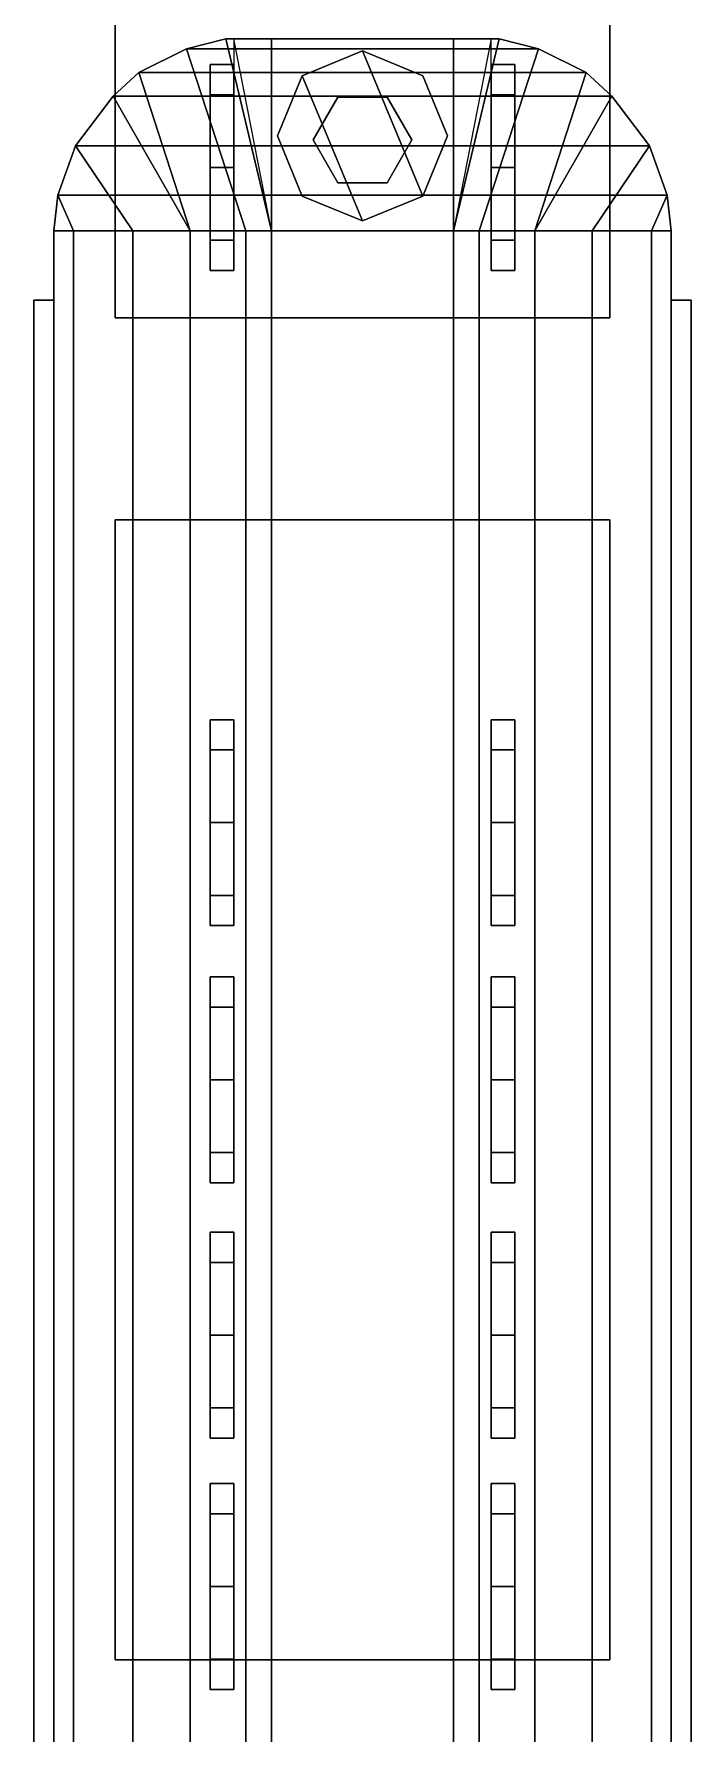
# Model space of a CAD drawing. Header units: millimetres. Extents: x -1.7 to 3, y -11 to 24.1.
# Drawn here: x -1.66 to 1.66, y -2.78 to 5.8 of the extents above; entities that cross this region are included whole.
import ezdxf

# ---------------------------------------------------------------- set-up
doc = ezdxf.new("R2010")
doc.units = ezdxf.units.MM
doc.layers.add('wagon', color=6, linetype='Continuous')
doc.layers.add('wheels', color=2, linetype='Continuous')

msp = doc.modelspace()

# ---------------------------------------------------------------- linework, layer by layer
for points in [[(-0.89, 5.729999999999997, 1.29), (-0.6900000000000001, 5.779999999999998, 1.29), (0.69, 5.779999999999998, 1.290000000000001), (0.8900000000000001, 5.729999999999997, 1.290000000000001)], [(-0.89, 5.729999999999997, 3.42), (-0.6900000000000001, 5.779999999999998, 3.42), (-0.6900000000000001, 5.779999999999998, 1.29), (-0.89, 5.729999999999997, 1.29)], [(-0.5900000000000011, 4.81, 3.99), (-0.4600000000000002, 4.81, 4.06), (-0.6900000000000001, 5.779999999999998, 3.42), (-0.89, 5.729999999999997, 3.42)], [(0.69, 5.779999999999998, 1.290000000000001), (-0.6900000000000001, 5.779999999999998, 1.29), (-0.6900000000000001, 5.779999999999998, 3.42), (0.69, 5.779999999999998, 3.42)], [(-0.4600000000000037, 4.81, 4.059999999999999), (-0.46, 4.81, 4.060000000000001), (-0.65, 5.779999999999998, 3.42), (-0.6900000000000001, 5.779999999999998, 3.42)], [(-0.65, 5.78, 3.42), (-0.65, 4.81, 3.42), (-0.46, 4.81, 4.06), (-0.46, 5.78, 4.06)], [(0.46, 5.78, 4.06), (0.65, 5.78, 3.42), (-0.65, 5.78, 3.42), (-0.46, 5.78, 4.06)], [(-0.46, 5.78, 4.06), (-0.46, 4.81, 4.06), (0.46, 4.81, 4.06), (0.46, 5.78, 4.06)], [(0.46, 4.81, 4.06), (0.65, 4.81, 3.42), (0.65, 5.78, 3.42), (0.46, 5.78, 4.06)], [(0.8900000000000001, 5.729999999999997, 3.42), (0.69, 5.779999999999998, 3.42), (0.46, 4.810000000000001, 4.06), (0.59, 4.810000000000001, 3.99)], [(0.6899999999999998, 5.779999999999998, 3.42), (0.6499999999999998, 5.779999999999998, 3.42), (0.4599999999999984, 4.81, 4.060000000000001), (0.4599999999999996, 4.81, 4.060000000000001)], [(0.8900000000000001, 5.729999999999997, 1.290000000000001), (0.69, 5.779999999999998, 1.290000000000001), (0.69, 5.779999999999998, 3.42), (0.8900000000000001, 5.729999999999997, 3.42)], [(-1.13, 5.609999999999999, 1.29), (-0.89, 5.729999999999997, 1.29), (0.8900000000000001, 5.729999999999997, 1.290000000000001), (1.13, 5.609999999999999, 1.290000000000001)], [(-1.13, 5.609999999999999, 3.42), (-0.89, 5.729999999999997, 3.42), (-0.89, 5.729999999999997, 1.29), (-1.13, 5.609999999999999, 1.29)], [(-0.8700000000000003, 4.81, 3.899999999999999), (-0.5900000000000012, 4.81, 3.99), (-0.89, 5.729999999999997, 3.42), (-1.13, 5.609999999999999, 3.42)], [(2.632903660718111e-17, 5.72, 4.06), (-0.3040559159102154, 5.594055915910215, 4.06), (-0.3040559159102154, 5.594055915910215, 4.14), (2.632903660718111e-17, 5.72, 4.14)], [(-0.3040559159102154, 5.594055915910215, 4.14), (-8.326672684688674e-17, 4.86, 4.14), (0.3040559159102154, 4.985944084089785, 4.14), (0, 5.72, 4.14)], [(0.3040559159102154, 5.594055915910215, 4.06), (2.632903660718111e-17, 5.72, 4.06), (2.632903660718111e-17, 5.72, 4.14), (0.3040559159102154, 5.594055915910215, 4.14)], [(0, 5.72, 4.14), (0.3040559159102153, 4.985944084089785, 4.14), (0.43, 5.29, 4.14), (0.3040559159102154, 5.594055915910215, 4.14)], [(1.13, 5.609999999999999, 3.42), (0.8900000000000001, 5.729999999999997, 3.42), (0.5900000000000016, 4.810000000000003, 3.989999999999999), (0.87, 4.810000000000001, 3.899999999999999)], [(1.13, 5.609999999999999, 1.290000000000001), (0.8900000000000001, 5.729999999999997, 1.290000000000001), (0.8900000000000001, 5.729999999999997, 3.42), (1.13, 5.609999999999999, 3.42)], [(-1.26, 5.489999999999998, 1.29), (-1.13, 5.609999999999999, 1.29), (1.13, 5.609999999999999, 1.290000000000001), (1.26, 5.489999999999998, 1.290000000000001)], [(-1.26, 5.489999999999998, 3.42), (-1.13, 5.609999999999999, 3.42), (-1.13, 5.609999999999999, 1.29), (-1.26, 5.489999999999998, 1.29)], [(-0.8700000000000003, 4.810000000000001, 3.899999999999999), (-0.8700000000000003, 4.81, 3.899999999999999), (-1.13, 5.609999999999999, 3.42), (-1.26, 5.489999999999998, 3.42)], [(-0.3040559159102154, 5.594055915910215, 4.06), (-0.43, 5.29, 4.06), (-0.43, 5.29, 4.14), (-0.3040559159102154, 5.594055915910215, 4.14)], [(-0.43, 5.29, 4.14), (-0.3040559159102155, 4.985944084089785, 4.14), (-5.551115123125783e-17, 4.86, 4.14), (-0.3040559159102154, 5.594055915910215, 4.14)], [(0.43, 5.29, 4.06), (0.3040559159102154, 5.594055915910215, 4.06), (0.3040559159102154, 5.594055915910215, 4.14), (0.43, 5.29, 4.14)], [(1.26, 5.489999999999998, 3.42), (1.13, 5.609999999999999, 3.42), (0.8699999999999997, 4.81, 3.899999999999999)], [(1.26, 5.489999999999998, 1.290000000000001), (1.13, 5.609999999999999, 1.290000000000001), (1.13, 5.609999999999999, 3.42), (1.26, 5.489999999999998, 3.42)], [(-1.45, 5.239999999999998, 1.29), (-1.26, 5.489999999999998, 1.29), (1.26, 5.489999999999998, 1.290000000000001), (1.45, 5.239999999999998, 1.290000000000001)], [(-1.45, 5.239999999999998, 3.42), (-1.26, 5.489999999999998, 3.42), (-1.26, 5.489999999999998, 1.29), (-1.45, 5.239999999999998, 1.29)], [(-1.16, 4.81, 3.76), (-0.8699999999999998, 4.81, 3.9), (-1.26, 5.489999999999998, 3.42), (-1.45, 5.239999999999998, 3.42)], [(-0.1249999999999999, 5.48650635094611, 1.21), (-0.25, 5.27, 1.21), (-0.25, 5.27, 1.29), (-0.1249999999999999, 5.48650635094611, 1.29)], [(0.125, 5.48650635094611, 1.21), (-0.1249999999999999, 5.48650635094611, 1.21), (-0.1249999999999999, 5.48650635094611, 1.29), (0.125, 5.48650635094611, 1.29)], [(0.25, 5.27, 1.21), (0.125, 5.48650635094611, 1.21), (0.125, 5.48650635094611, 1.29), (0.25, 5.27, 1.29)], [(1.45, 5.239999999999998, 3.42), (1.26, 5.489999999999998, 3.42), (0.8699999999999984, 4.809999999999997, 3.900000000000002), (1.16, 4.81, 3.76)], [(1.45, 5.239999999999998, 1.290000000000001), (1.26, 5.489999999999998, 1.290000000000001), (1.26, 5.489999999999998, 3.42), (1.45, 5.239999999999998, 3.42)], [(-1.54, 4.989999999999999, 1.29), (-1.45, 5.239999999999998, 1.29), (1.45, 5.239999999999998, 1.290000000000001), (1.54, 4.989999999999999, 1.290000000000001)], [(-1.54, 4.989999999999999, 3.42), (-1.45, 5.239999999999998, 3.42), (-1.45, 5.239999999999998, 1.29), (-1.54, 4.989999999999999, 1.29)], [(-1.46, 4.810000000000001, 3.56), (-1.16, 4.81, 3.76), (-1.45, 5.239999999999998, 3.42), (-1.54, 4.989999999999999, 3.42)], [(-0.43, 5.29, 4.06), (-0.3040559159102155, 4.985944084089785, 4.06), (-0.3040559159102155, 4.985944084089785, 4.14), (-0.43, 5.29, 4.14)], [(-0.25, 5.27, 1.21), (-0.1250000000000001, 5.053493649053891, 1.21), (-0.1250000000000001, 5.053493649053891, 1.29), (-0.25, 5.27, 1.29)], [(0.1249999999999998, 5.053493649053891, 1.21), (0.25, 5.27, 1.21), (0.25, 5.27, 1.29), (0.1249999999999998, 5.053493649053891, 1.29)], [(0.3040559159102154, 4.985944084089785, 4.06), (0.43, 5.29, 4.06), (0.43, 5.29, 4.14), (0.3040559159102154, 4.985944084089785, 4.14)], [(1.54, 4.989999999999999, 3.42), (1.45, 5.239999999999998, 3.42), (1.159999999999999, 4.809999999999997, 3.760000000000002), (1.46, 4.81, 3.56)], [(1.54, 4.989999999999999, 1.290000000000001), (1.45, 5.239999999999998, 1.290000000000001), (1.45, 5.239999999999998, 3.42), (1.54, 4.989999999999999, 3.42)], [(-1.56, 4.809999999999997, 3.42), (-1.54, 4.989999999999999, 3.42), (-1.54, 4.989999999999999, 1.29), (-1.56, 4.809999999999997, 1.05)], [(-1.46, 4.81, 3.56), (-1.46, 4.81, 3.56), (-1.54, 4.989999999999999, 3.42), (-1.560000000000001, 4.80999999999999, 3.419999999999986)], [(-1.56, 4.809999999999997, 1.05), (-1.54, 4.989999999999999, 1.290000000000001), (-1.54, 4.989999999999999, 1.290000000000001), (-1.56, 4.809999999999997, 1.290000000000001)], [(-1.56, 4.81, 1.290000000000001), (-1.54, 4.99, 1.290000000000001), (1.54, 4.99, 1.290000000000001), (1.56, 4.809999999999997, 1.290000000000001)], [(-0.3040559159102155, 4.985944084089785, 4.06), (-7.898710982154334e-17, 4.86, 4.06), (-7.898710982154334e-17, 4.86, 4.14), (-0.3040559159102155, 4.985944084089785, 4.14)], [(-0.1250000000000001, 5.053493649053891, 1.21), (0.1249999999999998, 5.053493649053891, 1.21), (0.1249999999999998, 5.053493649053891, 1.29), (-0.1250000000000001, 5.053493649053891, 1.29)], [(-7.898710982154334e-17, 4.86, 4.06), (0.3040559159102154, 4.985944084089785, 4.06), (0.3040559159102154, 4.985944084089785, 4.14), (-7.898710982154334e-17, 4.86, 4.14)], [(1.56, 4.809999999999997, 3.42), (1.54, 4.989999999999999, 3.42), (1.46, 4.810000000000001, 3.56), (1.46, 4.81, 3.56)], [(1.56, 4.809999999999997, 1.05), (1.54, 4.989999999999999, 1.290000000000001), (1.54, 4.989999999999999, 3.42), (1.56, 4.809999999999997, 3.42)], [(1.56, 4.809999999999997, 1.290000000000001), (1.54, 4.989999999999999, 1.29), (1.54, 4.989999999999999, 1.29), (1.56, 4.809999999999997, 1.05)], [(-1.46, 4.81, 3.56), (-1.56, 4.81, 3.42), (-1.56, -4.81, 3.42), (-1.46, -4.81, 3.56)], [(-1.56, 4.460000000000001, 3.42), (-1.56, 4.81, 3.42), (-1.56, 4.81, 1.05), (-1.56, 4.460000000000001, 0.4199999999999999)], [(-1.56, 4.460000000000001, 0.4199999999999999), (-1.56, 4.809999999999997, 1.05), (-1.56, 4.809999999999997, 1.290000000000001), (-1.56, 4.460000000000001, 1.290000000000001)], [(-1.56, -4.809999999999999, 1.290000000000001), (-1.56, 4.809999999999997, 1.290000000000001), (1.56, 4.809999999999997, 1.290000000000001), (1.56, -4.81, 1.290000000000001)], [(-1.16, 4.81, 3.76), (-1.46, 4.81, 3.56), (-1.46, -4.81, 3.56), (-1.16, -4.81, 3.76)], [(-0.8700000000000003, 4.81, 3.899999999999999), (-1.16, 4.81, 3.76), (-1.16, -4.81, 3.76), (-0.8700000000000003, -4.81, 3.899999999999999)], [(-0.590000000000001, 4.81, 3.99), (-0.8700000000000003, 4.81, 3.899999999999999), (-0.8700000000000003, -4.81, 3.899999999999999), (-0.590000000000001, -4.81, 3.99)], [(-0.46, 4.81, 4.06), (-0.590000000000001, 4.81, 3.99), (-0.590000000000001, -4.81, 3.99), (-0.46, -4.81, 4.06)], [(-0.46, -4.81, 4.06), (0.46, -4.81, 4.06), (0.46, 4.81, 4.06), (-0.46, 4.81, 4.06)], [(0.46, -4.81, 4.06), (0.59, -4.81, 3.99), (0.59, 4.81, 3.99), (0.46, 4.81, 4.06)], [(0.59, -4.81, 3.99), (0.87, -4.81, 3.899999999999999), (0.87, 4.81, 3.899999999999999), (0.59, 4.81, 3.99)], [(0.87, -4.81, 3.899999999999999), (1.16, -4.81, 3.76), (1.16, 4.81, 3.76), (0.87, 4.81, 3.899999999999999)], [(1.16, -4.81, 3.76), (1.46, -4.81, 3.56), (1.46, 4.81, 3.56), (1.16, 4.81, 3.76)], [(1.46, -4.81, 3.56), (1.56, -4.81, 3.42), (1.56, 4.81, 3.42), (1.46, 4.81, 3.56)], [(1.56, 4.460000000000001, 0.4199999999999999), (1.56, 4.81, 1.05), (1.56, 4.81, 3.42), (1.56, 4.460000000000001, 3.42)], [(1.56, 4.460000000000001, 1.290000000000001), (1.56, 4.809999999999997, 1.290000000000001), (1.56, 4.809999999999997, 1.05), (1.56, 4.460000000000001, 0.4199999999999999)], [(-1.66, 4.460000000000001, 0.4200000000000002), (-1.66, -4.460000000000001, 0.4200000000000002), (-1.66, -4.460000000000001, 3.260000000000001), (-1.66, 4.460000000000001, 3.260000000000001)], [(-1.56, -4.459999999999998, 3.26), (-1.56, 4.46, 3.26), (-1.66, 4.460000000000001, 3.260000000000001), (-1.66, -4.460000000000001, 3.260000000000001)], [(-1.56, 4.460000000000004, 3.26), (-1.56, 4.460000000000002, 0.4200000000000004), (-1.66, 4.460000000000002, 0.4199999999999999), (-1.66, 4.460000000000001, 3.260000000000001)], [(-1.56, 4.459999999999998, 0.4200000000000002), (-1.56, -4.46, 0.4199999999999993), (-1.66, -4.460000000000002, 0.4199999999999988), (-1.66, 4.460000000000001, 0.4199999999999997)], [(-1.56, -4.459999999999999, 3.42), (-1.56, 4.46, 3.42), (-1.56, 4.46, 3.26), (-1.56, -4.459999999999999, 3.26)], [(-1.56, 4.460000000000003, 1.290000000000001), (-1.56, -4.460000000000001, 1.290000000000001), (-1.56, -4.46, 0.4199999999999993), (-1.56, 4.460000000000002, 0.4200000000000002)], [(1.56, -4.459999999999999, 3.26), (1.56, 4.46, 3.26), (1.56, 4.46, 3.42), (1.56, -4.459999999999999, 3.42)], [(1.66, -4.459999999999998, 3.26), (1.66, 4.46, 3.26), (1.56, 4.460000000000001, 3.260000000000001), (1.56, -4.460000000000002, 3.260000000000001)], [(1.66, 4.460000000000004, 3.26), (1.66, 4.460000000000002, 0.4200000000000004), (1.56, 4.460000000000002, 0.4199999999999999), (1.56, 4.460000000000001, 3.260000000000001)], [(1.66, 4.459999999999998, 0.4200000000000002), (1.66, -4.46, 0.4199999999999993), (1.56, -4.460000000000002, 0.4199999999999988), (1.56, 4.460000000000002, 0.4199999999999997)], [(1.56, 4.459999999999996, 0.4199999999999986), (1.56, -4.460000000000001, 0.4199999999999977), (1.56, -4.460000000000001, 1.290000000000001), (1.56, 4.460000000000002, 1.290000000000001)], [(1.66, -4.460000000000001, 3.260000000000001), (1.66, -4.460000000000001, 0.4200000000000002), (1.66, 4.460000000000001, 0.4200000000000002), (1.66, 4.460000000000001, 3.260000000000001)], [(-1.25, 3.350000000000001, 0.24), (-1.25, -2.41, 0.24), (-1.25, -2.41, 1.29), (-1.25, 3.350000000000001, 1.29)], [(1.25, 3.350000000000001, 1.29), (1.25, 3.350000000000001, 0.24), (-1.25, 3.350000000000001, 0.24), (-1.25, 3.350000000000001, 1.29)], [(1.25, 3.350000000000001, 0.24), (1.25, -2.41, 0.24), (-1.25, -2.41, 0.24), (-1.25, 3.350000000000001, 0.24)], [(1.25, -2.41, 1.29), (1.25, -2.41, 0.24), (1.25, 3.350000000000001, 0.24), (1.25, 3.350000000000001, 1.29)], [(-1.25, -2.41, 1.29), (-1.25, -2.41, 0.24), (1.25, -2.41, 0.24), (1.25, -2.41, 1.29)]]:
    msp.add_3dface(points)
at = {"layer": 'wagon'}
for points in [[(-1.25, 10.01, 0.25), (-1.25, 4.370000000000002, 0.25), (-1.25, 4.370000000000002, 1.21), (-1.25, 10.01, 1.21)], [(1.25, 10.01, 0.25), (1.25, 4.370000000000002, 0.25), (-1.25, 4.370000000000002, 0.25), (-1.25, 10.01, 0.25)], [(1.25, 4.370000000000002, 1.21), (1.25, 4.370000000000002, 0.25), (1.25, 10.01, 0.25), (1.25, 10.01, 1.21)], [(-1.25, 5.946086956521738, 1.21), (-1.25, 4.370000000000002, 1.21), (1.25, 4.370000000000002, 1.21), (1.25, 5.946086956521738, 1.21)], [(-1.25, 4.370000000000002, 1.21), (-1.25, 4.370000000000002, 0.25), (1.25, 4.370000000000002, 0.25), (1.25, 4.370000000000002, 1.21)]]:
    msp.add_3dface(points, dxfattribs=at)
at = {"layer": 'wheels'}
for points in [[(-0.77, 4.61, 0.48), (-0.77, 5.497695526217005, 0.8476955262170047), (-0.77, 5.650000000000001, 0.48), (-0.77, 4.762304473782996, 0.1123044737829952)], [(-0.65, 5.497695526217005, 0.8476955262170047), (-0.65, 5.650000000000001, 0.48), (-0.77, 5.650000000000001, 0.48), (-0.77, 5.497695526217005, 0.8476955262170047)], [(-0.77, 4.762304473782996, 0.1123044737829952), (-0.77, 5.650000000000001, 0.4799999999999999), (-0.77, 5.497695526217005, 0.1123044737829953), (-0.77, 5.130000000000001, -0.04000000000000004)], [(-0.65, 5.650000000000001, 0.48), (-0.65, 5.497695526217005, 0.1123044737829953), (-0.77, 5.497695526217005, 0.1123044737829953), (-0.77, 5.650000000000001, 0.48)], [(-0.65, 4.762304473782996, 0.1123044737829952), (-0.65, 5.650000000000001, 0.48), (-0.65, 5.497695526217005, 0.8476955262170047), (-0.65, 4.61, 0.48)], [(-0.65, 5.130000000000001, -0.04000000000000004), (-0.65, 5.497695526217005, 0.1123044737829953), (-0.65, 5.650000000000001, 0.4799999999999999), (-0.65, 4.762304473782996, 0.1123044737829952)], [(0.7699999999999999, 5.497695526217005, 0.8476955262170047), (0.7699999999999999, 5.650000000000001, 0.48), (0.6499999999999999, 5.650000000000001, 0.48), (0.6499999999999999, 5.497695526217005, 0.8476955262170047)], [(0.6499999999999999, 4.61, 0.48), (0.6499999999999999, 5.497695526217005, 0.8476955262170047), (0.6499999999999999, 5.650000000000001, 0.48), (0.6499999999999999, 4.762304473782996, 0.1123044737829952)], [(0.6499999999999999, 4.762304473782996, 0.1123044737829952), (0.6499999999999999, 5.650000000000001, 0.4799999999999999), (0.6499999999999999, 5.497695526217005, 0.1123044737829953), (0.6499999999999999, 5.130000000000001, -0.04000000000000004)], [(0.7699999999999999, 5.650000000000001, 0.48), (0.7699999999999999, 5.497695526217005, 0.1123044737829953), (0.6499999999999999, 5.497695526217005, 0.1123044737829953), (0.6499999999999999, 5.650000000000001, 0.48)], [(0.7699999999999999, 4.762304473782996, 0.1123044737829952), (0.7699999999999999, 5.650000000000001, 0.48), (0.7699999999999999, 5.497695526217005, 0.8476955262170047), (0.7699999999999999, 4.61, 0.48)], [(0.7699999999999999, 5.130000000000001, -0.04000000000000004), (0.7699999999999999, 5.497695526217005, 0.1123044737829953), (0.7699999999999999, 5.650000000000001, 0.4799999999999999), (0.7699999999999999, 4.762304473782996, 0.1123044737829952)], [(-0.77, 4.762304473782996, 0.8476955262170047), (-0.77, 5.130000000000001, 1), (-0.77, 5.497695526217005, 0.8476955262170047), (-0.77, 4.61, 0.48)], [(-0.65, 5.497695526217005, 0.1123044737829953), (-0.65, 5.130000000000001, -0.04000000000000004), (-0.77, 5.130000000000001, -0.04000000000000004), (-0.77, 5.497695526217005, 0.1123044737829953)], [(-0.65, 5.130000000000001, 1), (-0.65, 5.497695526217005, 0.8476955262170047), (-0.77, 5.497695526217005, 0.8476955262170047), (-0.77, 5.130000000000001, 1)], [(-0.65, 4.61, 0.48), (-0.65, 5.497695526217005, 0.8476955262170047), (-0.65, 5.130000000000001, 1), (-0.65, 4.762304473782996, 0.8476955262170047)], [(0.6499999999999999, 4.762304473782996, 0.8476955262170047), (0.6499999999999999, 5.130000000000001, 1), (0.6499999999999999, 5.497695526217005, 0.8476955262170047), (0.6499999999999999, 4.61, 0.48)], [(0.7699999999999999, 5.497695526217005, 0.1123044737829953), (0.7699999999999999, 5.130000000000001, -0.04000000000000004), (0.6499999999999999, 5.130000000000001, -0.04000000000000004), (0.6499999999999999, 5.497695526217005, 0.1123044737829953)], [(0.7699999999999999, 5.130000000000001, 1), (0.7699999999999999, 5.497695526217005, 0.8476955262170047), (0.6499999999999999, 5.497695526217005, 0.8476955262170047), (0.6499999999999999, 5.130000000000001, 1)], [(0.7699999999999999, 4.61, 0.48), (0.7699999999999999, 5.497695526217005, 0.8476955262170047), (0.7699999999999999, 5.130000000000001, 1), (0.7699999999999999, 4.762304473782996, 0.8476955262170047)], [(-0.65, 5.130000000000001, -0.04000000000000004), (-0.65, 4.762304473782996, 0.1123044737829952), (-0.77, 4.762304473782996, 0.1123044737829952), (-0.77, 5.130000000000001, -0.04000000000000004)], [(-0.65, 4.762304473782996, 0.8476955262170047), (-0.65, 5.130000000000001, 1), (-0.77, 5.130000000000001, 1), (-0.77, 4.762304473782996, 0.8476955262170047)], [(0.7699999999999999, 5.130000000000001, -0.04000000000000004), (0.7699999999999999, 4.762304473782996, 0.1123044737829952), (0.6499999999999999, 4.762304473782996, 0.1123044737829952), (0.6499999999999999, 5.130000000000001, -0.04000000000000004)], [(0.7699999999999999, 4.762304473782996, 0.8476955262170047), (0.7699999999999999, 5.130000000000001, 1), (0.6499999999999999, 5.130000000000001, 1), (0.6499999999999999, 4.762304473782996, 0.8476955262170047)], [(-0.65, 4.61, 0.48), (-0.65, 4.762304473782996, 0.8476955262170047), (-0.77, 4.762304473782996, 0.8476955262170047), (-0.77, 4.61, 0.48)], [(-0.65, 4.762304473782996, 0.1123044737829952), (-0.65, 4.61, 0.48), (-0.77, 4.61, 0.48), (-0.77, 4.762304473782996, 0.1123044737829952)], [(0.7699999999999999, 4.61, 0.48), (0.7699999999999999, 4.762304473782996, 0.8476955262170047), (0.6499999999999999, 4.762304473782996, 0.8476955262170047), (0.6499999999999999, 4.61, 0.48)], [(0.7699999999999999, 4.762304473782996, 0.1123044737829952), (0.7699999999999999, 4.61, 0.48), (0.6499999999999999, 4.61, 0.48), (0.6499999999999999, 4.762304473782996, 0.1123044737829952)], [(-0.65, 2.187695526217004, 0.8476955262170047), (-0.65, 2.34, 0.48), (-0.77, 2.34, 0.48), (-0.77, 2.187695526217004, 0.8476955262170047)], [(-0.65, 2.34, 0.48), (-0.65, 2.187695526217004, 0.1123044737829953), (-0.77, 2.187695526217004, 0.1123044737829953), (-0.77, 2.34, 0.48)], [(-0.77, 1.299999999999999, 0.48), (-0.77, 2.187695526217004, 0.8476955262170047), (-0.77, 2.34, 0.48), (-0.77, 1.452304473782995, 0.1123044737829952)], [(-0.77, 1.452304473782995, 0.1123044737829952), (-0.77, 2.34, 0.4799999999999999), (-0.77, 2.187695526217004, 0.1123044737829953), (-0.77, 1.82, -0.04000000000000004)], [(-0.65, 1.452304473782995, 0.1123044737829952), (-0.65, 2.34, 0.48), (-0.65, 2.187695526217004, 0.8476955262170047), (-0.65, 1.299999999999999, 0.48)], [(-0.65, 1.82, -0.04000000000000004), (-0.65, 2.187695526217004, 0.1123044737829953), (-0.65, 2.34, 0.4799999999999999), (-0.65, 1.452304473782995, 0.1123044737829952)], [(0.6499999999999999, 1.299999999999999, 0.48), (0.6499999999999999, 2.187695526217004, 0.8476955262170047), (0.6499999999999999, 2.34, 0.48), (0.6499999999999999, 1.452304473782995, 0.1123044737829952)], [(0.7699999999999999, 2.187695526217004, 0.8476955262170047), (0.7699999999999999, 2.34, 0.48), (0.6499999999999999, 2.34, 0.48), (0.6499999999999999, 2.187695526217004, 0.8476955262170047)], [(0.6499999999999999, 1.452304473782995, 0.1123044737829952), (0.6499999999999999, 2.34, 0.4799999999999999), (0.6499999999999999, 2.187695526217004, 0.1123044737829953), (0.6499999999999999, 1.82, -0.04000000000000004)], [(0.7699999999999999, 2.34, 0.48), (0.7699999999999999, 2.187695526217004, 0.1123044737829953), (0.6499999999999999, 2.187695526217004, 0.1123044737829953), (0.6499999999999999, 2.34, 0.48)], [(0.7699999999999999, 1.452304473782995, 0.1123044737829952), (0.7699999999999999, 2.34, 0.48), (0.7699999999999999, 2.187695526217004, 0.8476955262170047), (0.7699999999999999, 1.299999999999999, 0.48)], [(0.7699999999999999, 1.82, -0.04000000000000004), (0.7699999999999999, 2.187695526217004, 0.1123044737829953), (0.7699999999999999, 2.34, 0.4799999999999999), (0.7699999999999999, 1.452304473782995, 0.1123044737829952)], [(-0.65, 1.82, 1), (-0.65, 2.187695526217004, 0.8476955262170047), (-0.77, 2.187695526217004, 0.8476955262170047), (-0.77, 1.82, 1)], [(-0.65, 2.187695526217004, 0.1123044737829953), (-0.65, 1.82, -0.04000000000000004), (-0.77, 1.82, -0.04000000000000004), (-0.77, 2.187695526217004, 0.1123044737829953)], [(-0.77, 1.452304473782995, 0.8476955262170047), (-0.77, 1.82, 1), (-0.77, 2.187695526217004, 0.8476955262170047), (-0.77, 1.299999999999999, 0.48)], [(-0.65, 1.299999999999999, 0.48), (-0.65, 2.187695526217004, 0.8476955262170047), (-0.65, 1.82, 1), (-0.65, 1.452304473782995, 0.8476955262170047)], [(0.6499999999999999, 1.452304473782995, 0.8476955262170047), (0.6499999999999999, 1.82, 1), (0.6499999999999999, 2.187695526217004, 0.8476955262170047), (0.6499999999999999, 1.299999999999999, 0.48)], [(0.7699999999999999, 2.187695526217004, 0.1123044737829953), (0.7699999999999999, 1.82, -0.04000000000000004), (0.6499999999999999, 1.82, -0.04000000000000004), (0.6499999999999999, 2.187695526217004, 0.1123044737829953)], [(0.7699999999999999, 1.82, 1), (0.7699999999999999, 2.187695526217004, 0.8476955262170047), (0.6499999999999999, 2.187695526217004, 0.8476955262170047), (0.6499999999999999, 1.82, 1)], [(0.7699999999999999, 1.299999999999999, 0.48), (0.7699999999999999, 2.187695526217004, 0.8476955262170047), (0.7699999999999999, 1.82, 1), (0.7699999999999999, 1.452304473782995, 0.8476955262170047)], [(-0.65, 1.452304473782995, 0.8476955262170047), (-0.65, 1.82, 1), (-0.77, 1.82, 1), (-0.77, 1.452304473782995, 0.8476955262170047)], [(-0.65, 1.82, -0.04000000000000004), (-0.65, 1.452304473782995, 0.1123044737829952), (-0.77, 1.452304473782995, 0.1123044737829952), (-0.77, 1.82, -0.04000000000000004)], [(0.7699999999999999, 1.82, -0.04000000000000004), (0.7699999999999999, 1.452304473782995, 0.1123044737829952), (0.6499999999999999, 1.452304473782995, 0.1123044737829952), (0.6499999999999999, 1.82, -0.04000000000000004)], [(0.7699999999999999, 1.452304473782995, 0.8476955262170047), (0.7699999999999999, 1.82, 1), (0.6499999999999999, 1.82, 1), (0.6499999999999999, 1.452304473782995, 0.8476955262170047)], [(-0.65, 1.299999999999999, 0.48), (-0.65, 1.452304473782995, 0.8476955262170047), (-0.77, 1.452304473782995, 0.8476955262170047), (-0.77, 1.299999999999999, 0.48)], [(-0.65, 1.452304473782995, 0.1123044737829952), (-0.65, 1.299999999999999, 0.48), (-0.77, 1.299999999999999, 0.48), (-0.77, 1.452304473782995, 0.1123044737829952)], [(0.7699999999999999, 1.299999999999999, 0.48), (0.7699999999999999, 1.452304473782995, 0.8476955262170047), (0.6499999999999999, 1.452304473782995, 0.8476955262170047), (0.6499999999999999, 1.299999999999999, 0.48)], [(0.7699999999999999, 1.452304473782995, 0.1123044737829952), (0.7699999999999999, 1.299999999999999, 0.48), (0.6499999999999999, 1.299999999999999, 0.48), (0.6499999999999999, 1.452304473782995, 0.1123044737829952)], [(-0.77, -3.33066907387547e-16, 0.48), (-0.77, 0.8876955262170046, 0.8476955262170047), (-0.77, 1.04, 0.48), (-0.77, 0.1523044737829956, 0.1123044737829952)], [(-0.65, 0.8876955262170046, 0.8476955262170047), (-0.65, 1.04, 0.48), (-0.77, 1.04, 0.48), (-0.77, 0.8876955262170046, 0.8476955262170047)], [(-0.77, 0.1523044737829956, 0.1123044737829952), (-0.77, 1.04, 0.4799999999999999), (-0.77, 0.8876955262170046, 0.1123044737829953), (-0.77, 0.5200000000000001, -0.04000000000000004)], [(-0.65, 1.04, 0.48), (-0.65, 0.8876955262170046, 0.1123044737829953), (-0.77, 0.8876955262170046, 0.1123044737829953), (-0.77, 1.04, 0.48)], [(-0.65, 0.1523044737829956, 0.1123044737829952), (-0.65, 1.04, 0.48), (-0.65, 0.8876955262170046, 0.8476955262170047), (-0.65, -3.33066907387547e-16, 0.48)], [(-0.65, 0.5200000000000001, -0.04000000000000004), (-0.65, 0.8876955262170046, 0.1123044737829953), (-0.65, 1.04, 0.4799999999999999), (-0.65, 0.1523044737829956, 0.1123044737829952)], [(0.7699999999999999, 0.8876955262170046, 0.8476955262170047), (0.7699999999999999, 1.04, 0.48), (0.6499999999999999, 1.04, 0.48), (0.6499999999999999, 0.8876955262170046, 0.8476955262170047)], [(0.6499999999999999, -3.33066907387547e-16, 0.48), (0.6499999999999999, 0.8876955262170046, 0.8476955262170047), (0.6499999999999999, 1.04, 0.48), (0.6499999999999999, 0.1523044737829956, 0.1123044737829952)], [(0.6499999999999999, 0.1523044737829956, 0.1123044737829952), (0.6499999999999999, 1.04, 0.4799999999999999), (0.6499999999999999, 0.8876955262170046, 0.1123044737829953), (0.6499999999999999, 0.5200000000000001, -0.04000000000000004)], [(0.7699999999999999, 1.04, 0.48), (0.7699999999999999, 0.8876955262170046, 0.1123044737829953), (0.6499999999999999, 0.8876955262170046, 0.1123044737829953), (0.6499999999999999, 1.04, 0.48)], [(0.7699999999999999, 0.1523044737829956, 0.1123044737829952), (0.7699999999999999, 1.04, 0.48), (0.7699999999999999, 0.8876955262170046, 0.8476955262170047), (0.7699999999999999, -3.33066907387547e-16, 0.48)], [(0.7699999999999999, 0.5200000000000001, -0.04000000000000004), (0.7699999999999999, 0.8876955262170046, 0.1123044737829953), (0.7699999999999999, 1.04, 0.4799999999999999), (0.7699999999999999, 0.1523044737829956, 0.1123044737829952)], [(-0.77, 0.1523044737829956, 0.8476955262170047), (-0.77, 0.5200000000000001, 1), (-0.77, 0.8876955262170046, 0.8476955262170047), (-0.77, -3.33066907387547e-16, 0.48)], [(-0.65, 0.8876955262170046, 0.1123044737829953), (-0.65, 0.5200000000000001, -0.04000000000000004), (-0.77, 0.5200000000000001, -0.04000000000000004), (-0.77, 0.8876955262170046, 0.1123044737829953)], [(-0.65, 0.5200000000000001, 1), (-0.65, 0.8876955262170046, 0.8476955262170047), (-0.77, 0.8876955262170046, 0.8476955262170047), (-0.77, 0.5200000000000001, 1)], [(-0.65, -3.33066907387547e-16, 0.48), (-0.65, 0.8876955262170046, 0.8476955262170047), (-0.65, 0.5200000000000001, 1), (-0.65, 0.1523044737829956, 0.8476955262170047)], [(0.6499999999999999, 0.1523044737829956, 0.8476955262170047), (0.6499999999999999, 0.5200000000000001, 1), (0.6499999999999999, 0.8876955262170046, 0.8476955262170047), (0.6499999999999999, -3.33066907387547e-16, 0.48)], [(0.7699999999999999, 0.8876955262170046, 0.1123044737829953), (0.7699999999999999, 0.5200000000000001, -0.04000000000000004), (0.6499999999999999, 0.5200000000000001, -0.04000000000000004), (0.6499999999999999, 0.8876955262170046, 0.1123044737829953)], [(0.7699999999999999, 0.5200000000000001, 1), (0.7699999999999999, 0.8876955262170046, 0.8476955262170047), (0.6499999999999999, 0.8876955262170046, 0.8476955262170047), (0.6499999999999999, 0.5200000000000001, 1)], [(0.7699999999999999, -3.33066907387547e-16, 0.48), (0.7699999999999999, 0.8876955262170046, 0.8476955262170047), (0.7699999999999999, 0.5200000000000001, 1), (0.7699999999999999, 0.1523044737829956, 0.8476955262170047)], [(-0.65, 0.5200000000000001, -0.04000000000000004), (-0.65, 0.1523044737829956, 0.1123044737829952), (-0.77, 0.1523044737829956, 0.1123044737829952), (-0.77, 0.5200000000000001, -0.04000000000000004)], [(-0.65, 0.1523044737829956, 0.8476955262170047), (-0.65, 0.5200000000000001, 1), (-0.77, 0.5200000000000001, 1), (-0.77, 0.1523044737829956, 0.8476955262170047)], [(0.7699999999999999, 0.5200000000000001, -0.04000000000000004), (0.7699999999999999, 0.1523044737829956, 0.1123044737829952), (0.6499999999999999, 0.1523044737829956, 0.1123044737829952), (0.6499999999999999, 0.5200000000000001, -0.04000000000000004)], [(0.7699999999999999, 0.1523044737829956, 0.8476955262170047), (0.7699999999999999, 0.5200000000000001, 1), (0.6499999999999999, 0.5200000000000001, 1), (0.6499999999999999, 0.1523044737829956, 0.8476955262170047)], [(-0.65, -3.33066907387547e-16, 0.48), (-0.65, 0.1523044737829956, 0.8476955262170047), (-0.77, 0.1523044737829956, 0.8476955262170047), (-0.77, -3.33066907387547e-16, 0.48)], [(-0.65, 0.1523044737829956, 0.1123044737829952), (-0.65, -3.33066907387547e-16, 0.48), (-0.77, -3.33066907387547e-16, 0.48), (-0.77, 0.1523044737829956, 0.1123044737829952)], [(0.7699999999999999, -3.33066907387547e-16, 0.48), (0.7699999999999999, 0.1523044737829956, 0.8476955262170047), (0.6499999999999999, 0.1523044737829956, 0.8476955262170047), (0.6499999999999999, -3.33066907387547e-16, 0.48)], [(0.7699999999999999, 0.1523044737829956, 0.1123044737829952), (0.7699999999999999, -3.33066907387547e-16, 0.48), (0.6499999999999999, -3.33066907387547e-16, 0.48), (0.6499999999999999, 0.1523044737829956, 0.1123044737829952)], [(-0.65, -0.4023044737829954, 0.8476955262170047), (-0.65, -0.2499999999999994, 0.48), (-0.77, -0.2499999999999994, 0.48), (-0.77, -0.4023044737829954, 0.8476955262170047)], [(-0.77, -1.29, 0.48), (-0.77, -0.4023044737829954, 0.8476955262170047), (-0.77, -0.2499999999999994, 0.48), (-0.77, -1.137695526217005, 0.1123044737829952)], [(-0.77, -1.137695526217005, 0.1123044737829952), (-0.77, -0.2499999999999994, 0.4799999999999999), (-0.77, -0.4023044737829954, 0.1123044737829953), (-0.77, -0.7699999999999999, -0.04000000000000004)], [(-0.65, -0.2499999999999994, 0.48), (-0.65, -0.4023044737829954, 0.1123044737829953), (-0.77, -0.4023044737829954, 0.1123044737829953), (-0.77, -0.2499999999999994, 0.48)], [(-0.65, -1.137695526217005, 0.1123044737829952), (-0.65, -0.2499999999999994, 0.48), (-0.65, -0.4023044737829954, 0.8476955262170047), (-0.65, -1.29, 0.48)], [(-0.65, -0.7699999999999999, -0.04000000000000004), (-0.65, -0.4023044737829954, 0.1123044737829953), (-0.65, -0.2499999999999994, 0.4799999999999999), (-0.65, -1.137695526217005, 0.1123044737829952)], [(0.6499999999999999, -1.29, 0.48), (0.6499999999999999, -0.4023044737829954, 0.8476955262170047), (0.6499999999999999, -0.2499999999999994, 0.48), (0.6499999999999999, -1.137695526217005, 0.1123044737829952)], [(0.7699999999999999, -0.4023044737829954, 0.8476955262170047), (0.7699999999999999, -0.2499999999999994, 0.48), (0.6499999999999999, -0.2499999999999994, 0.48), (0.6499999999999999, -0.4023044737829954, 0.8476955262170047)], [(0.6499999999999999, -1.137695526217005, 0.1123044737829952), (0.6499999999999999, -0.2499999999999994, 0.4799999999999999), (0.6499999999999999, -0.4023044737829954, 0.1123044737829953), (0.6499999999999999, -0.7699999999999999, -0.04000000000000004)], [(0.7699999999999999, -0.2499999999999994, 0.48), (0.7699999999999999, -0.4023044737829954, 0.1123044737829953), (0.6499999999999999, -0.4023044737829954, 0.1123044737829953), (0.6499999999999999, -0.2499999999999994, 0.48)], [(0.7699999999999999, -1.137695526217005, 0.1123044737829952), (0.7699999999999999, -0.2499999999999994, 0.48), (0.7699999999999999, -0.4023044737829954, 0.8476955262170047), (0.7699999999999999, -1.29, 0.48)], [(0.7699999999999999, -0.7699999999999999, -0.04000000000000004), (0.7699999999999999, -0.4023044737829954, 0.1123044737829953), (0.7699999999999999, -0.2499999999999994, 0.4799999999999999), (0.7699999999999999, -1.137695526217005, 0.1123044737829952)], [(-0.77, -1.137695526217005, 0.8476955262170047), (-0.77, -0.7699999999999999, 1), (-0.77, -0.4023044737829954, 0.8476955262170047), (-0.77, -1.29, 0.48)], [(-0.65, -0.4023044737829954, 0.1123044737829953), (-0.65, -0.7699999999999999, -0.04000000000000004), (-0.77, -0.7699999999999999, -0.04000000000000004), (-0.77, -0.4023044737829954, 0.1123044737829953)], [(-0.65, -0.7699999999999999, 1), (-0.65, -0.4023044737829954, 0.8476955262170047), (-0.77, -0.4023044737829954, 0.8476955262170047), (-0.77, -0.7699999999999999, 1)], [(-0.65, -1.29, 0.48), (-0.65, -0.4023044737829954, 0.8476955262170047), (-0.65, -0.7699999999999999, 1), (-0.65, -1.137695526217005, 0.8476955262170047)], [(0.6499999999999999, -1.137695526217005, 0.8476955262170047), (0.6499999999999999, -0.7699999999999999, 1), (0.6499999999999999, -0.4023044737829954, 0.8476955262170047), (0.6499999999999999, -1.29, 0.48)], [(0.7699999999999999, -0.4023044737829954, 0.1123044737829953), (0.7699999999999999, -0.7699999999999999, -0.04000000000000004), (0.6499999999999999, -0.7699999999999999, -0.04000000000000004), (0.6499999999999999, -0.4023044737829954, 0.1123044737829953)], [(0.7699999999999999, -0.7699999999999999, 1), (0.7699999999999999, -0.4023044737829954, 0.8476955262170047), (0.6499999999999999, -0.4023044737829954, 0.8476955262170047), (0.6499999999999999, -0.7699999999999999, 1)], [(0.7699999999999999, -1.29, 0.48), (0.7699999999999999, -0.4023044737829954, 0.8476955262170047), (0.7699999999999999, -0.7699999999999999, 1), (0.7699999999999999, -1.137695526217005, 0.8476955262170047)], [(-0.65, -0.7699999999999999, -0.04000000000000004), (-0.65, -1.137695526217005, 0.1123044737829952), (-0.77, -1.137695526217005, 0.1123044737829952), (-0.77, -0.7699999999999999, -0.04000000000000004)], [(-0.65, -1.137695526217005, 0.8476955262170047), (-0.65, -0.7699999999999999, 1), (-0.77, -0.7699999999999999, 1), (-0.77, -1.137695526217005, 0.8476955262170047)], [(0.7699999999999999, -0.7699999999999999, -0.04000000000000004), (0.7699999999999999, -1.137695526217005, 0.1123044737829952), (0.6499999999999999, -1.137695526217005, 0.1123044737829952), (0.6499999999999999, -0.7699999999999999, -0.04000000000000004)], [(0.7699999999999999, -1.137695526217005, 0.8476955262170047), (0.7699999999999999, -0.7699999999999999, 1), (0.6499999999999999, -0.7699999999999999, 1), (0.6499999999999999, -1.137695526217005, 0.8476955262170047)], [(-0.65, -1.29, 0.48), (-0.65, -1.137695526217005, 0.8476955262170047), (-0.77, -1.137695526217005, 0.8476955262170047), (-0.77, -1.29, 0.48)], [(-0.65, -1.137695526217005, 0.1123044737829952), (-0.65, -1.29, 0.48), (-0.77, -1.29, 0.48), (-0.77, -1.137695526217005, 0.1123044737829952)], [(0.7699999999999999, -1.29, 0.48), (0.7699999999999999, -1.137695526217005, 0.8476955262170047), (0.6499999999999999, -1.137695526217005, 0.8476955262170047), (0.6499999999999999, -1.29, 0.48)], [(0.7699999999999999, -1.137695526217005, 0.1123044737829952), (0.7699999999999999, -1.29, 0.48), (0.6499999999999999, -1.29, 0.48), (0.6499999999999999, -1.137695526217005, 0.1123044737829952)], [(-0.77, -2.56, 0.48), (-0.77, -1.672304473782996, 0.8476955262170047), (-0.77, -1.52, 0.48), (-0.77, -2.407695526217005, 0.1123044737829952)], [(-0.65, -1.672304473782996, 0.8476955262170047), (-0.65, -1.52, 0.48), (-0.77, -1.52, 0.48), (-0.77, -1.672304473782996, 0.8476955262170047)], [(-0.77, -2.407695526217005, 0.1123044737829952), (-0.77, -1.52, 0.4799999999999999), (-0.77, -1.672304473782996, 0.1123044737829953), (-0.77, -2.04, -0.04000000000000004)], [(-0.65, -1.52, 0.48), (-0.65, -1.672304473782996, 0.1123044737829953), (-0.77, -1.672304473782996, 0.1123044737829953), (-0.77, -1.52, 0.48)], [(-0.65, -2.407695526217005, 0.1123044737829952), (-0.65, -1.52, 0.48), (-0.65, -1.672304473782996, 0.8476955262170047), (-0.65, -2.56, 0.48)], [(-0.65, -2.04, -0.04000000000000004), (-0.65, -1.672304473782996, 0.1123044737829953), (-0.65, -1.52, 0.4799999999999999), (-0.65, -2.407695526217005, 0.1123044737829952)], [(0.7699999999999999, -1.672304473782996, 0.8476955262170047), (0.7699999999999999, -1.52, 0.48), (0.6499999999999999, -1.52, 0.48), (0.6499999999999999, -1.672304473782996, 0.8476955262170047)], [(0.6499999999999999, -2.56, 0.48), (0.6499999999999999, -1.672304473782996, 0.8476955262170047), (0.6499999999999999, -1.52, 0.48), (0.6499999999999999, -2.407695526217005, 0.1123044737829952)], [(0.6499999999999999, -2.407695526217005, 0.1123044737829952), (0.6499999999999999, -1.52, 0.4799999999999999), (0.6499999999999999, -1.672304473782996, 0.1123044737829953), (0.6499999999999999, -2.04, -0.04000000000000004)], [(0.7699999999999999, -1.52, 0.48), (0.7699999999999999, -1.672304473782996, 0.1123044737829953), (0.6499999999999999, -1.672304473782996, 0.1123044737829953), (0.6499999999999999, -1.52, 0.48)], [(0.7699999999999999, -2.407695526217005, 0.1123044737829952), (0.7699999999999999, -1.52, 0.48), (0.7699999999999999, -1.672304473782996, 0.8476955262170047), (0.7699999999999999, -2.56, 0.48)], [(0.7699999999999999, -2.04, -0.04000000000000004), (0.7699999999999999, -1.672304473782996, 0.1123044737829953), (0.7699999999999999, -1.52, 0.4799999999999999), (0.7699999999999999, -2.407695526217005, 0.1123044737829952)], [(-0.77, -2.407695526217005, 0.8476955262170047), (-0.77, -2.04, 1), (-0.77, -1.672304473782996, 0.8476955262170047), (-0.77, -2.56, 0.48)], [(-0.65, -1.672304473782996, 0.1123044737829953), (-0.65, -2.04, -0.04000000000000004), (-0.77, -2.04, -0.04000000000000004), (-0.77, -1.672304473782996, 0.1123044737829953)], [(-0.65, -2.04, 1), (-0.65, -1.672304473782996, 0.8476955262170047), (-0.77, -1.672304473782996, 0.8476955262170047), (-0.77, -2.04, 1)], [(-0.65, -2.56, 0.48), (-0.65, -1.672304473782996, 0.8476955262170047), (-0.65, -2.04, 1), (-0.65, -2.407695526217005, 0.8476955262170047)], [(0.6499999999999999, -2.407695526217005, 0.8476955262170047), (0.6499999999999999, -2.04, 1), (0.6499999999999999, -1.672304473782996, 0.8476955262170047), (0.6499999999999999, -2.56, 0.48)], [(0.7699999999999999, -1.672304473782996, 0.1123044737829953), (0.7699999999999999, -2.04, -0.04000000000000004), (0.6499999999999999, -2.04, -0.04000000000000004), (0.6499999999999999, -1.672304473782996, 0.1123044737829953)], [(0.7699999999999999, -2.04, 1), (0.7699999999999999, -1.672304473782996, 0.8476955262170047), (0.6499999999999999, -1.672304473782996, 0.8476955262170047), (0.6499999999999999, -2.04, 1)], [(0.7699999999999999, -2.56, 0.48), (0.7699999999999999, -1.672304473782996, 0.8476955262170047), (0.7699999999999999, -2.04, 1), (0.7699999999999999, -2.407695526217005, 0.8476955262170047)], [(-0.65, -2.04, -0.04000000000000004), (-0.65, -2.407695526217005, 0.1123044737829952), (-0.77, -2.407695526217005, 0.1123044737829952), (-0.77, -2.04, -0.04000000000000004)], [(-0.65, -2.407695526217005, 0.8476955262170047), (-0.65, -2.04, 1), (-0.77, -2.04, 1), (-0.77, -2.407695526217005, 0.8476955262170047)], [(0.7699999999999999, -2.04, -0.04000000000000004), (0.7699999999999999, -2.407695526217005, 0.1123044737829952), (0.6499999999999999, -2.407695526217005, 0.1123044737829952), (0.6499999999999999, -2.04, -0.04000000000000004)], [(0.7699999999999999, -2.407695526217005, 0.8476955262170047), (0.7699999999999999, -2.04, 1), (0.6499999999999999, -2.04, 1), (0.6499999999999999, -2.407695526217005, 0.8476955262170047)], [(-0.65, -2.56, 0.48), (-0.65, -2.407695526217005, 0.8476955262170047), (-0.77, -2.407695526217005, 0.8476955262170047), (-0.77, -2.56, 0.48)], [(-0.65, -2.407695526217005, 0.1123044737829952), (-0.65, -2.56, 0.48), (-0.77, -2.56, 0.48), (-0.77, -2.407695526217005, 0.1123044737829952)], [(0.7699999999999999, -2.56, 0.48), (0.7699999999999999, -2.407695526217005, 0.8476955262170047), (0.6499999999999999, -2.407695526217005, 0.8476955262170047), (0.6499999999999999, -2.56, 0.48)], [(0.7699999999999999, -2.407695526217005, 0.1123044737829952), (0.7699999999999999, -2.56, 0.48), (0.6499999999999999, -2.56, 0.48), (0.6499999999999999, -2.407695526217005, 0.1123044737829952)]]:
    msp.add_3dface(points, dxfattribs=at)

doc.saveas('drawing.dxf')
